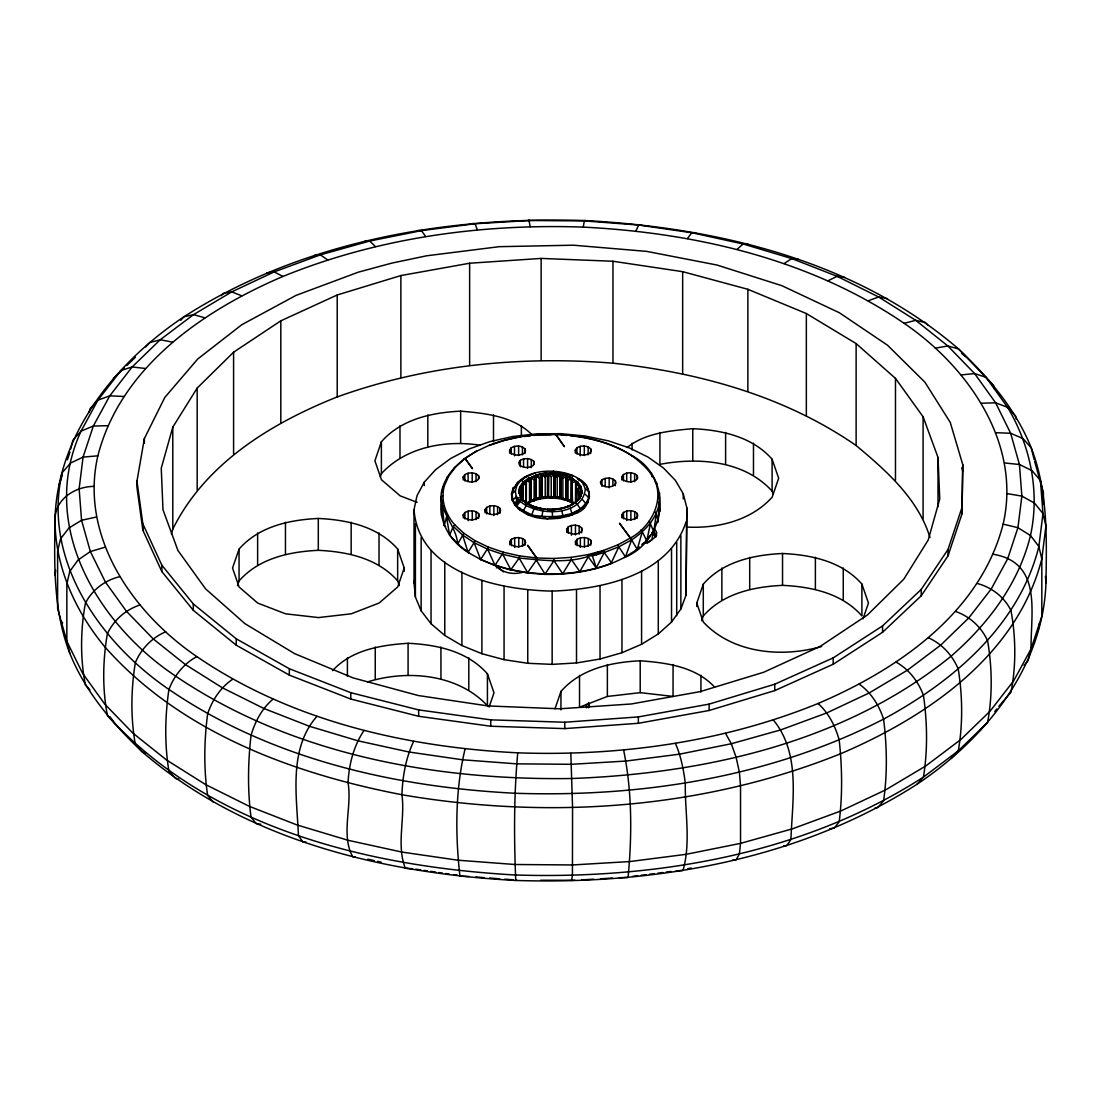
<?xml version="1.0" encoding="UTF-8"?>
<svg xmlns="http://www.w3.org/2000/svg" width="1101" height="1101" viewBox="0 0 1101 1101"><rect width="100%" height="100%" fill="white"/><g stroke="black" fill="none" stroke-linecap="round" stroke-linejoin="round"><path stroke-width="1.5" d="M525.727 495.904L525.741 481.109C540.77 468.641 569.575 469.907 581.163 486.821L582.057 492.202C578.3 507.244 558.647 510.231 546.839 509.529M522.466 500.542L523.058 482.197L528.865 477.958L530.847 478.164L534.123 479.747L534.123 500.694L530.489 501.065L526.608 503.102M525.411 503.721L529.54 502.951L530.076 501.368L530.131 478.371L536.545 474.875L545.463 473.237L548.559 474.118L551.229 476.816L551.229 497.748L554.34 496.978L563.506 498.409M575.864 503.226L575.864 485.513L578.92 484.77L581.163 486.821L579.429 488.541L579.14 484.867L577.571 481.839L576.043 481.577L576.126 503.047L576.043 481.577L572.066 479.155L571.612 477.669L566.327 476.472L562.9 478.426L562.9 499.359L567.786 499.551L567.18 499.909M534.123 500.694L535.32 499.207L535.403 476.224L536.545 474.875L541.664 474.572L545.848 476.306L545.463 473.237L542.201 474.737L541.843 497.556L539.421 499.028L533.407 499.62M579.126 488.142L579.14 484.867L579.14 488.17M578.782 488.046L577.571 481.839L575.768 481.509L571.612 477.669L570.937 478.935L563.795 474.696L554.821 473.169L553.996 497.019L540.591 497.501L539.421 499.028L539.421 478.082L535.678 476.004L530.338 478.137L530.214 501.203L526.333 503.652L526.333 480.834L528.865 477.958L530.076 478.55L530.076 501.368M571.68 501.671L571.818 478.742L568.061 480.242L568.061 501.189L571.68 501.671L571.612 477.669L567.015 476.843L566.822 499.524L568.061 501.189M576.043 481.577L575.933 502.854L575.768 481.509L571.818 478.742L572.437 503.584L572.066 479.155L575.768 481.509L575.617 502.744L575.603 481.55L572.437 482.637M533.586 500.735L535.526 499.07L535.678 476.004L535.843 498.959L533.297 499.661M526.76 504.244L532.196 501.23L540.591 498.767L540.591 497.501L545.215 498.024L547.858 496.909L548.037 473.884C552.936 473.251 561.4 471.999 562.9 478.426L563.795 474.696L561.235 475.192L560.987 497.9L562.9 499.359M551.229 497.748L548.215 496.881L548.559 474.118L554.821 473.169L554.34 496.978L554.519 473.98L560.464 474.903L560.643 497.831L563.712 498.56M554.519 473.98L554.698 497.005L557.216 498.202L560.285 497.831L560.464 474.903L554.987 474.27L554.821 473.169M571.502 478.701L571.336 501.588L568.556 500.473M528.865 477.958L529.898 479.747L523.058 482.197L522.672 500.377L522.507 484.041L525.865 484.784L525.865 504.107M442.01 500.322C437.634 521.97 451.08 542.366 469.246 553.074L457.631 544.224C456.516 523.787 434.854 508.662 442.836 486.931C448.217 470.622 462.076 459.186 476.623 451.121L463.769 459.268L465.007 458.539L472.549 468.751L465.145 458.456M540.591 498.767L549.881 497.858L549.881 496.579L541.843 497.556L541.664 474.572L541.238 497.735L541.238 474.903L539.421 478.082L536.545 474.875L536.215 476.114L535.843 498.959L539.008 497.982M631.754 455.553C673.784 477.641 666.931 540.467 624.377 557.505L637.231 549.344L630.446 537.99C653.099 525.796 667.743 494.789 649.948 472.508C627.611 444.666 589.888 435.9 555.826 434.248L566.987 435.459M656.623 522.81L658.164 521.681L659.306 503.267L659.471 493.124L657.903 491.913M961.999 513.823L962.756 464.65L950.273 422.454L924.936 382.226L887.571 345.26L839.361 312.739L781.875 285.696L716.957 265.024L646.686 251.386L573.318 245.193L499.221 246.679L426.761 255.776L391.887 263.098L358.293 272.181L296.004 295.398L241.876 324.657L197.685 359.036L164.833 397.406L144.369 438.542L136.964 481.137L136.964 487.509L142.841 530.187L161.833 571.557L193.308 610.312L236.261 645.2L289.329 675.106L350.779 699.052L418.655 716.283L490.757 726.233L564.785 728.601L638.36 723.288L709.113 710.489L774.76 690.588L833.196 664.247L882.548 632.304L921.234 595.779L948.002 555.867L961.999 513.823L962.756 464.65M583.406 483.834L581.163 480.504C561.937 465.035 511.717 467.209 511.772 499.056C522.535 522.328 556.143 522.369 576.663 513.052C592.187 507.575 593.783 484.99 578.094 478.715L586.53 485.789L588.333 491.032M585.36 488.816L589.228 491.734L588.553 492.161L589.517 496.702C579.47 520.484 548.367 517.69 527.489 514.539L523.415 510.644L514.47 504.987L514.47 503.074L518.695 499.84C534.811 516.727 582.567 517.58 585.36 488.816L582.924 483.477M570.277 508.001L572.314 514.773L576.429 510.988L576.663 513.052L580.365 508.923L583.502 508.359L587.549 500.804L587.893 502.772L589.228 491.734M529.54 502.951L529.54 482.018L526.333 480.834L526.003 503.776L525.879 480.848L525.796 503.928L525.741 481.109L523.058 482.197L519.672 487.234L518.984 492.615L521.86 499.386L516.63 500.638L516.837 505.827L518.502 508.951L520.126 508.235L519.837 510.272L523.415 510.644L536.848 517.442L541.94 516.41L547.211 518.791L552.537 516.933L557.849 518.461L567.731 514.415L567.882 516.507L572.479 513.038M551.518 509.818L564.964 507.589L570.332 505.497M686.033 595.173L686.831 507.781L683.253 493.798L675.408 480.408L663.545 468.049L648.049 457.108L629.414 447.928L608.247 440.827L585.237 436.024L561.097 433.67L536.614 433.849L512.584 436.533L489.766 441.666L468.902 449.057L450.667 458.484L435.638 469.645L424.298 482.169L417.018 495.656L414.017 509.694L414.017 582.966L415.407 597.072L421.146 610.807L431.041 623.744L444.776 635.442L461.911 645.544L481.894 653.705L504.065 659.678L527.751 663.284L552.151 664.371L576.511 662.94L600.031 659.017L621.955 652.728L641.58 644.278L658.288 633.942L671.527 622.051L680.872 608.991L686.033 595.173L686.831 507.781M442.519 491.954L442.836 486.931L444.377 485.816L448.671 476.114L455.621 466.948L465.007 458.539M578.589 496.826L578.176 488.734L580.709 488.335L582.057 492.202L580.199 497.487L575.727 502.235L570.869 505.235L575.231 502.538L580.199 497.487L582.057 492.202L581.328 492.037L581.163 486.821L579.195 485.142L578.176 488.734L578.176 500.005M576.167 482.018L575.864 485.513L577.571 481.839L576.167 482.018L576.167 503.226M657.751 501.918L659.306 503.267C656.389 519.108 644.622 531.315 631.602 539.875L625.451 556.886C600.953 570.084 572.781 574.846 545.174 574.364L536.338 560.161L536.737 558.001L527.585 545.256L536.545 557.987L536.338 560.161L527.668 572.671L510.823 569.768L495.01 565.322L480.642 559.487L474.104 542.697L462.571 535.045L453.309 526.416L454.699 524.737C445.368 514.25 440.359 499.62 444.377 485.816M517.745 752.836C405.429 747.139 290.802 720.797 196.845 656.609C132.808 612.954 79.3 536.545 97.865 455.814C120.628 367.005 203.066 310.578 282.929 276.447C377.794 237.816 481.247 223.544 583.255 227.109C695.571 232.806 810.198 259.148 904.155 323.336C968.192 366.991 1021.7 443.4 1003.135 524.131C980.372 612.94 897.934 669.38 818.071 703.498C723.206 742.129 619.753 756.401 517.745 752.836C513.892 795.211 513.961 838.012 515.763 880.456C654.421 884.777 798.762 860.211 917.037 784.242C984.872 738.867 1043.115 667.825 1045.95 583.076C1046.721 537.563 1047.959 491.032 1031.252 447.846C1015.728 409.214 988.423 377.271 958.531 348.934C855.862 260.662 717.618 227.632 585.237 220.544C446.579 216.223 302.238 240.789 183.963 316.758C116.128 362.133 57.885 433.175 55.05 517.924C54.279 563.437 53.041 609.968 69.748 653.154C85.272 691.786 112.577 723.729 142.469 752.066C245.138 840.338 383.382 873.368 515.763 880.456L516.672 880.071M444.061 505.758L442.519 507.162L441.529 515.502L441.267 497.046L442.822 495.78M658.88 498.12L659.471 493.124M55.05 575.273L55.669 570.29M1038.876 628.217L1039.482 623.276M654.806 511.772L656.32 513.272L653.801 531.522L652.329 532.499L653.801 531.522L649.177 521.241M529.54 482.018L530.131 478.371L530.214 501.203L526.333 503.652M541.94 516.41L542.807 511.029M583.255 227.109L584.328 220.929L585.237 220.544M545.174 574.364L527.998 573.07L510.823 569.768L519.149 558.042L519.589 555.895L536.545 557.987M414.017 582.966L414.678 579.842M641.855 544.816L646.755 540.825L650.608 522.865M89.222 412.049L90.021 408.746L97.92 400.145L120.931 370.486L132.161 366.95L145.401 368.491M70.684 449.125L72.845 440.29L81.047 431.152L97.92 400.145L109.756 395.837L123.725 396.47M465.104 748.873C455.112 790.201 455.222 834.407 459.943 876.231L469.109 876.479M520.209 501.505L516.837 505.827L512.447 500.528L511.483 494.074L513.107 488.004L516.851 485.458L520.801 480.435L526.952 476.21M512.447 500.528L516.534 496.4L517.511 498.189L516.63 500.638L515.392 490.922L516.851 485.458M445.712 526.595L444.198 525.535L446.566 517.043L448.052 515.488M172.788 427.174L161.255 468.214L162.989 509.763L177.908 550.431L205.529 588.815L244.876 623.62L294.655 653.664L353.132 677.913L418.339 695.543L488.032 705.947L559.859 708.796L631.368 703.966L700.126 691.634L763.791 672.216L820.19 646.383L867.409 614.991L903.825 579.14L928.212 540.027L939.745 499.001L938.011 457.438L923.092 416.77L895.471 378.386L856.124 343.581L806.345 313.537L747.868 289.302L682.661 271.672L612.968 261.254L541.141 258.418L469.632 263.235L400.874 275.567L337.209 294.985L280.81 320.831L233.591 352.21L197.175 388.061L172.788 427.174L172.788 529.113L171.398 534.04M637.231 549.344L642.296 531.811L640.975 530.049M654.71 528.659L656.513 532.278L655.067 537.219L650.058 541.307L642.461 543.729M581.163 486.821L580.709 491.596M516.837 505.827L518.695 499.84C524.833 497.707 527.53 506.625 534.329 507.01M511.401 570.194L495.01 565.322L503.446 552.262L519.589 555.895M59.179 484.743L62.262 475.412M67.395 459.846L69.969 452.071M136.964 481.137L142.841 523.815L161.833 565.185L193.308 603.94L236.261 638.828L289.329 668.734L350.779 692.68L418.655 709.911L490.757 719.861L564.785 722.228L638.36 716.916L709.113 704.117L774.76 684.216L833.196 657.875L882.548 625.932L921.234 589.42L948.002 549.495L961.999 507.451M239.055 549.096L232.545 568.061L239.11 587.026L257.744 603.1L285.613 613.821L318.464 617.578L351.302 613.794L379.129 603.031L397.709 586.943L404.218 567.978L397.654 549.014C377.781 526.374 347.159 519.796 318.299 518.461C289.467 519.823 258.873 526.429 239.055 549.096L239.055 580.956L237.431 585.691M532.54 435.294C514.016 416.288 485.761 413.247 460.645 411.168C431.812 412.531 401.204 419.137 381.386 441.804L374.89 460.769L381.455 479.733L400.076 495.794L417.114 502.359M380.313 476.816L381.386 473.664L381.386 441.804M489.119 707.021L493.991 692.79L487.426 673.84C467.553 651.2 436.932 644.622 408.086 643.287C381.152 645.062 351.604 649.7 332.543 670.702M554.987 708.824L560.946 691.442C580.764 668.761 611.372 662.169 640.204 660.806C666.532 662.678 695.694 666.724 714.577 687.065M696.782 606.458L696.782 603.1L703.291 584.136C723.109 561.469 753.703 554.863 782.536 553.5C811.396 554.835 842.017 561.414 861.89 584.053L868.455 603.018L863.033 618.817M701.667 620.73L703.291 615.996L703.291 584.136M579.126 498.863L579.277 492.161L580.97 488.734L581.493 492.188L579.126 495.643L580.654 495.753M534.123 479.747L535.403 476.224L530.847 478.164L530.489 501.065L530.338 478.137M531.989 514.263L533.847 509.089M414.017 509.694C418.724 573.786 500.157 590.136 552.151 591.099C601.765 589.42 668.679 575.644 686.033 521.902M514.47 503.074L512.763 500.157L511.937 492.918M520.319 490.977C518.089 487.922 526.87 479.513 519.672 487.234L518.984 492.615L521.846 498.67M413.632 741.4C405.801 758.025 402.581 776.466 401.934 794.743C405.278 818.745 396.181 845.334 405.361 868.317L412.476 868.73M458.966 545.023L449.607 535.182L453.309 526.416M630.446 537.99L619.491 523.223L631.602 539.875L618.817 546.839L610.862 563.753M495.808 565.831L480.642 559.487L488.514 547.183L503.446 552.262M533.613 435.473L538.499 434.565L555.895 434.62M562.501 574.061L571.364 559.528L571.075 557.367L553.844 558.482L536.737 558.001M635.896 231.072L638.69 225.031L641.057 224.769M625.451 556.886L618.817 546.839L604.256 552.523L595.765 568.68M457.631 544.224L463.824 533.242L454.699 524.737M516.231 484.729L517.498 482.417L520.801 480.435M583.502 508.359L586.035 503.735L582.47 499.62M579.511 572.148L588.306 556.789L587.755 554.67L571.075 557.367M523.415 510.644L526.127 505.841M481.632 560.065L468.076 552.385L475.192 540.784L488.514 547.183M520.635 490.716L520.635 487.454L522.424 484.316L523.278 500.817M363.991 730.513C353.641 745.941 348.893 764.534 348.054 782.935C352.292 806.716 340.636 834.764 352.719 856.784L355.306 856.895M521.874 491.321L519.672 487.234L520.635 487.454L522.452 484.495L522.452 500.804L522.424 484.316L519.672 487.234L519.7 491.142L521.874 491.321L521.874 497.762M172.788 529.113C205.392 463.287 271.121 423.266 337.209 396.924C425.275 365.243 519.947 355.623 612.968 363.192C698.695 372.455 784.545 395.92 856.124 445.52C886.25 470.664 918.11 498.739 929.973 537.481M474.104 542.697L487.619 549.193L502.772 554.354L519.149 558.042L527.668 572.671L545.105 573.993L553.899 560.657L553.844 558.482M463.246 476.829L464.815 474.614C469.012 472.15 474.958 472.109 478.563 475.646L479.1 478.027L477.517 480.229C473.334 482.706 467.388 482.733 463.782 479.196L463.246 476.829L463.246 479.995M463.301 514.745L464.883 512.543C469.067 510.066 475.013 510.038 478.618 513.575L479.155 515.942L477.573 518.158C473.389 520.622 467.443 520.663 463.838 517.126L463.301 514.745L463.301 517.924M509.653 449.979L511.236 447.777C515.419 445.299 521.365 445.272 524.971 448.809L525.507 451.176L523.925 453.392C519.741 455.855 513.795 455.883 510.19 452.346L509.653 449.979L509.653 453.158M485.114 509.584L486.656 507.423C490.743 505.015 496.537 504.987 500.06 508.442L500.583 510.754L499.042 512.901C494.955 515.309 489.161 515.337 485.637 511.896L485.114 509.584L485.114 512.846M520.36 460.314L518.819 462.475L519.355 464.787C522.865 468.242 528.673 468.214 532.76 465.806L534.302 463.645L533.765 461.333C530.255 457.878 524.448 457.906 520.36 460.314L520.36 466.838M509.791 541.541L511.373 539.339C515.571 536.861 521.502 536.834 525.108 540.371L525.659 542.738L524.076 544.954C519.878 547.417 513.947 547.445 510.341 543.922L509.791 541.541L509.791 544.72M575.341 449.951L576.924 447.735C581.122 445.272 587.053 445.244 590.659 448.768L591.209 451.149L589.627 453.351C585.429 455.828 579.498 455.855 575.892 452.318L575.341 449.951L575.341 453.117M566.698 529.044L568.24 526.884C572.327 524.475 578.135 524.448 581.645 527.902L582.181 530.214L580.64 532.375C576.552 534.783 570.745 534.811 567.235 531.356L566.698 529.044L566.698 532.306M601.958 479.788L600.417 481.935L600.94 484.247C604.463 487.702 610.257 487.674 614.344 485.266L615.886 483.105L615.363 480.793C611.839 477.352 606.045 477.38 601.958 479.788L601.958 486.298M575.493 541.513L577.075 539.297C581.259 536.834 587.205 536.806 590.81 540.343L591.347 542.71L589.764 544.912C585.581 547.39 579.635 547.417 576.029 543.88L575.493 541.513L575.493 544.692M621.845 476.747L623.427 474.531C627.611 472.068 633.557 472.026 637.162 475.563L637.699 477.944L636.117 480.146C631.933 482.623 625.987 482.651 622.382 479.114L621.845 476.747L621.845 479.912M621.9 514.662L623.483 512.46C627.666 509.983 633.612 509.956 637.218 513.493L637.754 515.86L636.185 518.076C631.988 520.539 626.042 520.58 622.437 517.043L621.9 514.662L621.9 517.842M645.379 541.664L650.347 535.114M520.319 487.688L518.984 492.615L522.824 498.23L521.902 498.423M687.368 238.559L691.855 232.751L695.639 232.683M980.069 730.513L983.207 726.481M994.712 711.645L996.804 708.948M998.896 706.25L1010.979 692.254C1016.209 665.802 1015.879 637.052 1010.979 610.532C1004.305 596.962 991.795 587.37 977.275 583.475M316.895 716.393C288.228 748.859 296.83 796.271 298.44 835.659L302.775 841.797L306.009 842.114M545.215 498.024L545.215 477.091L548.037 473.884L548.215 496.881L540.949 497.927M575.231 502.538L578.273 499.661M221.246 295.674L223.145 293.43L231.705 291.903L274.177 271.892L320.391 254.854L369.702 241.036L421.477 230.618L474.985 223.751L529.512 220.503L584.328 220.929L638.69 225.031L691.855 232.751L743.106 243.982L791.757 258.57L837.145 276.323L878.653 296.995L915.715 320.308L947.851 345.962L974.619 373.583L995.634 402.815L1010.649 433.257L1019.43 464.498L1021.866 496.111L1017.93 527.682L1007.676 558.771L991.244 588.966L968.839 617.854L940.791 645.048L907.458 670.165L869.295 692.901L826.823 712.911L780.609 729.935L731.298 743.753L679.523 754.171L626.015 761.052L571.488 764.3L516.672 763.86L462.31 759.759L409.145 752.038L357.894 740.808L309.243 726.22L263.855 708.466L222.347 687.795L185.285 664.481L153.149 638.841L126.381 611.22L105.366 581.989L90.351 551.546L81.57 520.305L79.134 488.679L83.07 457.121L93.324 426.032L109.756 395.837L132.161 366.95L160.209 339.755L193.542 314.625L231.705 291.903L241.807 295.825M579.126 495.643L582.057 492.202L580.97 488.734M180.757 320.336L183.963 316.758L193.542 314.625L204.855 317.831M521.557 480.82L524.337 477.724L534.852 473.1M917.037 784.242L923.45 777.1L958.269 750.841L987.583 722.435C992.593 695.915 992.194 667.316 987.583 640.713C981.363 627.006 969.775 616.464 955.599 611.454M1024.054 665.279L1028.155 660.71L1031.031 648.929L1041.821 616.257L1041.821 558.909L1045.95 525.727L1042.977 513.52L1040.431 480.476L1032.022 470.65L1019.43 464.498L1004.58 462.957M145.731 346.898L149.736 342.562L160.209 339.755L172.568 342.163M951.264 758.438L958.269 750.841C962.99 724.238 962.522 695.818 958.269 669.119C952.571 655.343 942.084 643.934 928.432 637.782M272.938 699.204C261.887 708.576 255.019 721.65 251.028 735.385C247.959 762.332 247.477 790.229 251.028 817.107L256.161 823.576L260.786 824.236M113.417 378.565L124.413 367.913M126.849 365.546L135.409 357.261M521.489 436.478L504.575 440.386L489.271 445.382C504.877 438.955 521.723 435.968 538.499 434.565M551.229 476.816L554.161 474.077L548.559 474.118L548.559 496.936L549.881 496.579M635.993 550.073L639.516 546.922M737.009 249.432L743.106 243.982L748.281 244.216M239.055 580.956C258.873 558.29 289.467 551.684 318.299 550.321C347.159 551.656 377.781 558.235 397.654 580.874L399.291 585.608M381.386 473.664C405.994 446.827 445.616 439.808 480.353 445.272M627.13 447.529C645.379 432.913 670.248 430.752 692.763 428.688C721.609 430.023 752.231 436.602 772.104 459.241L778.668 478.206L772.173 497.17C750.799 520.897 717.15 528.686 686.35 527.049M703.291 615.996C723.109 593.329 753.703 586.723 782.536 585.36C811.396 586.695 842.017 593.274 861.89 615.913L861.89 584.053M496.413 567.868L498.725 565.9L499.551 568.377L503.446 571.887M232.738 679.179C220.544 687.396 212.3 700.002 207.649 713.792C204.125 740.643 203.63 768.746 207.649 795.514L213.539 802.34M511.483 494.074L515.392 490.922M581.039 492.987L581.493 492.188M567.758 506.777L575.727 502.235L570.662 505.331L560.271 508.855L564.964 507.589C557.326 510.355 548.711 509.502 540.715 508.758L529.664 505.001C543.853 511.153 522.452 502.276 521.943 499.07L526.581 503.171L537.013 508.084M563.795 474.696L566.148 476.54L566.148 499.372L566.327 476.472L566.52 499.414L566.671 476.458L566.822 499.524L559.225 497.28L557.216 498.202L557.216 477.27L560.464 474.903M196.845 656.609C183.729 663.655 174.178 675.629 168.921 689.432C164.957 716.187 164.476 744.482 168.921 771.154L175.472 778.407L178.734 779.164M447.199 477.105L448.671 476.114M580.199 497.487L577.819 499.056L580.488 496.152L577.722 499.028L578.575 499.29M784.105 263.552L791.757 258.57L798.225 259.203M519.149 558.042C545.091 560.409 575.273 564.909 598.875 551.697L596.343 554.753L603.486 550.472L617.84 544.857L630.199 538.128M454.245 467.801L455.621 466.948M646.961 543.371L652.067 539.339L652.797 534.37L656.21 536.82M165.728 631.781C151.924 637.658 141.176 648.874 135.34 662.637C131.005 689.309 130.551 717.783 135.34 744.359L142.469 752.066L145.525 752.919M566.877 507.203L569.052 506.02L565.68 507.368M557.849 518.461L562.969 515.777L561.716 510.451M513.107 488.004L514.965 487.041M828.062 280.741L837.145 276.323L844.839 277.424M521.957 499.331L524.874 501.808M475.549 451.727L490.138 444.859M139.813 605.027C125.542 609.775 113.733 620.097 107.389 633.777C102.71 660.366 102.31 688.992 107.389 715.499C209.754 828.213 368.436 866.638 515.158 874.992C656.237 879.382 803.097 854.39 923.45 777.1C927.799 750.4 927.303 722.16 923.45 695.378C918.33 681.574 909.068 669.436 896.145 662.114M367.514 681.918C407.356 669.504 457.521 673.867 487.426 705.686L487.426 673.84M673.055 664.564L673.055 696.41L640.204 692.653L607.367 696.451L579.525 707.2L579.525 675.353M821.718 646.438C782.137 657.875 732.867 653.636 703.346 622.065L696.782 603.1M119.459 576.731C104.884 580.351 92.195 589.709 85.424 603.238C80.469 629.4 80.153 658.893 85.424 684.96L89.979 689.955M552.963 509.584L547.004 509.557L549.771 510.135L559.336 508.896M868.262 300.766L878.653 296.995L887.461 298.66M559.762 508.855L560.739 508.511M539.132 497.969L536.215 498.932L536.215 476.114M523.195 572.08C514.717 574.777 504.671 573.401 497.68 567.689L496.468 565.281M104.925 547.252L90.351 551.546L78.006 560.037L69.748 571.433L66.844 583.998L66.844 641.346L69.748 653.154M533.586 499.537L537.797 498.313M604.256 552.523L603.486 550.472L587.755 554.67L592.393 555.867L604.256 552.523L611.729 563.23C590.494 571.226 567.731 574.405 545.105 573.993M904.155 323.336L915.715 320.308L925.528 322.593L927.716 325.015M517.511 498.189L520.745 497.404L522.824 498.23M96.42 517.002L81.57 520.305L68.978 527.957L60.569 538.788L57.61 551.161L57.61 608.509L66.844 641.346L82.616 673.33L104.719 704.062L132.849 733.101L166.623 760.048L205.584 784.559L249.211 806.29L296.926 824.938L348.054 840.283L401.934 852.078L457.81 860.198L514.938 864.505L572.561 864.959L629.882 861.546L686.116 854.321L740.533 843.366L792.376 828.847L840.944 810.942L885.576 789.912L925.693 766.021L960.733 739.611L990.212 711.04L1013.76 680.666L1031.031 648.929C1030.756 611.647 1042.399 562.611 993.198 554.243M687.877 868.689L691.222 868.028M549.771 510.135L552.592 509.612M875.006 808.079L877.855 807.57L883.58 800.84C887.489 774.044 886.993 745.996 883.58 719.118C879.08 705.328 871.152 692.598 859.193 684.12M935.272 348.164L947.851 345.962L958.531 348.934L993.611 385.501L994.382 388.763M547.335 509.57L554.367 509.639M94.067 486.381C75.831 486.436 56.123 498.244 55.05 517.924C54.499 565.474 74.785 610.56 104.719 646.714C180.275 732.22 292.536 773.576 401.934 794.743C548.312 819.887 702.548 809.4 840.944 753.607C927.62 716.558 1017.118 655.301 1041.821 558.909L1038.876 546.495L1042.977 513.52L1034.527 503.116L1021.866 496.111L1006.933 493.565M266.759 272.869L274.177 271.892L282.929 276.447M829.796 828.709L834.241 828.131L839.196 821.745C842.623 794.839 842.141 766.998 839.196 740.023C835.356 726.288 828.805 713.131 818.071 703.498M632.703 876.396L637.727 875.749M641.071 875.323L646.081 874.676M649.425 874.249L654.448 873.602M657.792 873.176L662.802 872.529M666.146 872.088L671.17 871.455M676.179 870.808L682.992 870.492C691.043 842.664 684.808 811.932 685.304 783.141C683.542 769.599 680.955 756.029 675.436 743.45M773.205 494.253L772.104 491.101C744.097 460.479 698.488 457.094 659.926 464.333L659.926 432.473M524.214 436.533L530.489 435.817M961.187 374.918L974.619 373.583L986.001 377.299L1007.594 407.315L1015.576 416.04L1016.374 419.357M97.865 455.814L83.07 457.121L70.519 463.081L62.124 472.783C42.086 559.886 99.819 642.323 168.921 689.432C270.296 758.685 393.979 787.119 515.158 793.257C641.291 797.482 770.521 777.223 883.58 719.118C952.585 681.918 1019.251 625.629 1038.876 546.495L1030.481 535.526L1017.93 527.682L1003.135 524.131M314.212 255.391L320.391 254.854L327.671 259.96M783.706 845.871L786.788 845.609L790.917 839.54C792.376 800.042 800.771 753.194 773.329 719.985M540.66 880.25L574.901 880.291M581.713 879.892L593.645 879.176M600.458 878.777L612.39 878.061M619.202 877.662L628.052 877.566C632.084 835.549 632.194 791.77 623.634 750.111M581.328 492.037L579.277 492.161L579.36 498.533M364.858 241.202L369.702 241.036L375.427 246.583M732.908 859.909L736.142 859.798L739.39 853.977L740.533 843.366L740.533 786.031L739.39 772.255L736.142 757.405L731.298 743.753L725.573 733.362M981.542 403.227L995.634 402.815L1007.594 407.315C1030.426 445.616 1040.06 491.638 1030.481 535.526C1018.797 583.516 988.024 624.088 951.264 656.045C845.32 742.074 705.81 773.508 572.052 778.503C434.386 780.581 291.091 754.391 175.472 676.014C97.122 623.689 38.04 524.709 81.047 431.152L93.324 426.032L107.802 425.702M538.32 434.936L551.106 434.716M552.991 496.812L560.643 497.831L560.822 474.848L560.987 497.9M548.559 474.118L553.996 474.201L553.996 497.019M418.008 230.508L421.477 230.618L425.564 236.495M996.075 432.693L1010.649 433.257L1022.994 438.57L1031.252 447.846L1034.156 459.654M559.225 497.28L554.698 497.005L554.739 474.049L554.987 497.101L559.225 497.28L559.225 498.56L567.786 500.817L573.415 503.721M553.005 474.077L559.06 474.366L556.418 473.182M570.167 435.707C592.2 437.978 614.11 444.309 632.924 456.227M549.881 497.858L559.225 498.56M475.907 876.988L484.399 877.635M489.491 878.02L499.689 878.791M504.781 879.176L513.272 879.809M545.064 509.281L534.852 507.217M558.235 472.563L561.193 472.948M554.987 497.101L554.987 474.27L560.285 474.999L560.285 497.831M415.793 869.212L420.775 869.928M424.105 870.423L427.422 870.905M430.752 871.386L435.735 872.102M439.051 872.584L442.382 873.065M445.699 873.547L449.029 874.029M454.011 874.758L457.328 875.24M472.948 223.434L474.985 223.751L477.366 229.834M534.673 507.134L539.875 508.566L533.668 506.694L544.844 509.268M520.635 487.454L523.278 487.922M367.817 859.193L374.423 860.638M377.739 861.367L381.042 862.083M564.152 473.334L573.511 476.238L571.213 474.875M545.463 473.237L547.555 474.159L547.555 496.991L547.692 474.022L547.858 496.909M569.189 500.267L573.415 502.441M528.934 504.602L525.397 502.207M569.079 500.253L571.942 501.808L572.066 479.155L572.066 501.987M568.969 500.226L571.336 501.588L571.336 478.756M526.581 503.171L528.563 504.313M619.368 448.547L620.358 449.125M642.034 463.604L643.369 464.402M652.439 532.623L654.503 533.916L652.508 532.223M605.192 442.795L605.99 443.29M649.948 472.508L651.393 473.43L651.943 476.733M463.824 533.242L475.192 540.784M528.948 220.104L530.173 226.682M571.488 880.497L572.424 875.433L572.561 807.611L570.827 753.263M655.288 482.018L656.802 483.091L657.104 486.422M545.215 477.091L542.201 474.737L542.201 497.569M961.627 353.421L965.66 356.641M585.209 494.335L589.063 497.858M523.058 482.197L525.865 484.784L525.727 481.288M577.337 478.371L579.401 480.518M60.569 620.524L62.674 622.973M554.987 474.27L557.216 477.27M555.496 434.262L564.455 446.717L555.826 434.248M110.086 716.889L114.999 723.701M588.306 556.789L596.425 568.226L592.393 555.867M571.364 559.528L579.924 571.736M553.899 560.657L562.68 573.676M519.672 491.72L521.723 494.803L521.723 498.024M577.378 504.299L580.365 508.923M502.772 554.354L510.823 569.768M642.296 531.811L646.755 540.825M617.84 544.857L618.817 546.839M487.619 549.193L495.01 565.322M553.459 471.049L553.789 471.985M462.571 535.045L468.076 552.385M568.061 480.242L567.015 476.843L567.015 499.675M961.806 467.774L962.756 471.022M1034.61 461.305L1043.39 492.491L1043.39 504.299M520.291 495.422L520.745 497.404M656.32 513.272L658.164 521.681M446.566 517.043L449.607 535.182M658.907 504.822L659.733 511.58L659.306 503.267M442.519 507.162L444.198 525.535M1045.441 576.429L1045.95 583.076M441.267 497.046L441.694 505.345M552.33 511.497L552.537 516.933M535.403 476.224L535.526 499.07M948.002 549.495L948.002 555.867M938.011 457.438L938.011 506.708M923.092 416.77L923.092 518.722M921.234 589.42L921.234 595.779M895.471 378.386L895.471 480.325M882.548 625.932L882.548 632.304M856.124 343.581L856.124 445.52M843.256 567.992L843.256 599.839M833.196 657.875L833.196 664.247M815.387 557.257L815.387 589.118M806.345 313.537L806.345 415.49M782.536 553.5L782.536 585.36M774.76 684.216L774.76 690.588M772.104 459.241L772.104 491.101M753.483 443.166L753.483 475.026M749.698 557.299L749.698 589.145M747.868 289.302L747.868 391.24M725.614 432.445L725.614 464.305M721.871 568.047L721.871 599.907M709.113 704.117L709.113 710.489M700.924 675.285L700.924 692.047M692.763 428.688L692.763 460.548M683.253 493.798L683.253 498.904M682.661 271.672L682.661 373.611M680.872 535.719L680.872 608.991M676.702 542.38L676.702 615.652M671.527 548.793L671.527 622.051M658.288 560.67L658.288 633.942M656.513 532.278L656.513 535.678M654.104 529.168L654.104 534.274M641.58 571.006L641.58 644.278M640.204 660.806L640.204 692.653M638.36 716.916L638.36 723.288M637.162 475.563L637.162 478.742M637.218 513.493L637.218 518.268M634.63 473.678L634.63 481.619M634.699 511.607L634.699 519.548M632.084 443.235L632.084 449.937M630.804 472.756L630.804 482.293M630.873 510.685L630.873 520.222M626.703 473.072L626.703 481.013M626.758 511.002L626.758 520.539M623.427 474.531L623.427 480.889M623.483 512.46L623.483 518.819M621.955 579.456L621.955 652.728M615.363 480.793L615.363 485.679M612.968 261.254L612.968 363.192M612.899 478.949L612.899 485.458M609.17 478.054L609.17 487.826M607.367 664.591L607.367 696.451M605.165 478.357L605.165 486.504M600.031 585.746L600.031 659.017M590.81 540.343L590.81 545.105M590.659 448.768L590.659 453.543M589.31 703.745L589.31 707.186M588.526 702.548L588.526 707.709M588.278 538.444L588.278 546.385M588.14 446.882L588.14 454.823M586.558 704.365L586.558 707.805M584.452 537.536L584.452 547.059M584.314 445.96L584.314 455.497M581.645 527.902L581.645 532.788M580.351 537.852L580.351 547.376M580.213 446.277L580.213 455.814M579.181 526.058L579.181 534.191M577.075 539.297L577.075 545.656M576.924 447.735L576.924 454.094M576.511 589.668L576.511 662.94M575.451 525.163L575.451 534.935M571.447 525.466L571.447 535.237M568.24 526.884L568.24 533.407M564.785 722.228L564.785 728.601M561.235 475.192L561.235 498.024M560.946 691.442L560.946 709.884M552.151 591.099L552.151 664.371M541.141 258.418L541.141 360.357M535.32 499.207L535.32 476.389L530.847 478.164L530.847 500.996L532.196 499.95L532.196 501.23M533.765 461.333L533.765 464.594M531.301 459.489L531.301 467.622M527.751 590.012L527.751 663.284M527.572 458.594L527.572 468.365M524.971 448.809L524.971 453.571M525.108 540.371L525.108 545.133M523.567 458.897L523.567 467.044M522.879 483.972L522.879 500.281M522.438 446.91L522.438 454.851M522.59 538.485L522.59 546.426M521.365 425.647L521.365 435.707M520.401 487.495L520.401 491.28M518.612 446.001L518.612 455.525M518.764 537.563L518.764 547.101M514.662 537.88L514.662 547.417M514.511 446.318L514.511 455.842M511.236 447.777L511.236 454.121M511.373 539.339L511.373 545.697M504.065 586.42L504.065 659.678M500.06 508.442L500.06 513.327M497.597 506.584L497.597 514.731M493.854 505.703L493.854 515.474M493.496 414.926L493.496 441.749M490.757 719.861L490.757 726.233M489.862 506.006L489.862 514.153M486.656 507.423L486.656 513.947M481.894 580.433L481.894 653.705M478.563 475.646L478.563 478.825M478.618 513.575L478.618 518.351M476.031 473.76L476.031 481.701M476.086 511.69L476.086 519.631M472.205 472.838L472.205 482.376M472.26 510.768L472.26 520.305M469.632 263.235L469.632 365.174M468.806 657.765L468.806 689.625M468.104 473.155L468.104 481.096M468.159 511.084L468.159 520.622M464.883 512.543L464.883 518.901M464.815 474.614L464.815 480.972M461.911 572.272L461.911 645.544M460.645 411.168L460.645 443.029M444.776 562.171L444.776 635.442M440.937 647.044L440.937 678.89M431.041 550.472L431.041 623.744M427.807 414.953L427.807 446.813M424.298 482.169L424.298 485.582M421.146 537.536L421.146 610.807M418.655 709.911L418.655 716.283M415.407 523.801L415.407 597.072M408.086 643.287L408.086 675.133M404.218 567.978L404.218 571.336M400.874 275.567L400.874 377.519M399.98 425.715L399.98 457.576M397.654 549.014L397.654 580.874M379.019 532.953L379.019 564.799M375.248 647.071L375.248 678.932M351.164 522.218L351.164 554.078M350.779 692.68L350.779 699.052M347.407 657.834L347.407 676.275M337.209 294.985L337.209 396.924M318.299 518.461L318.299 550.321M289.329 668.734L289.329 675.106M285.462 522.259L285.462 554.106M280.81 320.831L280.81 422.77M257.634 533.008L257.634 564.868M236.261 638.828L236.261 645.2M233.591 352.21L233.591 454.149M197.175 388.061L197.175 490M193.308 603.94L193.308 610.312M161.833 565.185L161.833 571.557M144.369 438.542L144.369 443.331M142.841 523.815L142.841 530.187M579.195 485.142L579.195 488.404L579.195 485.142M580.984 488.459L580.97 493.358L580.984 488.459M578.92 484.77L578.906 488.032L578.92 484.77M580.833 488.335L580.805 493.22L580.833 488.335M520.03 494.872L521.723 494.803L518.984 492.615L520.099 494.858"/></g></svg>
